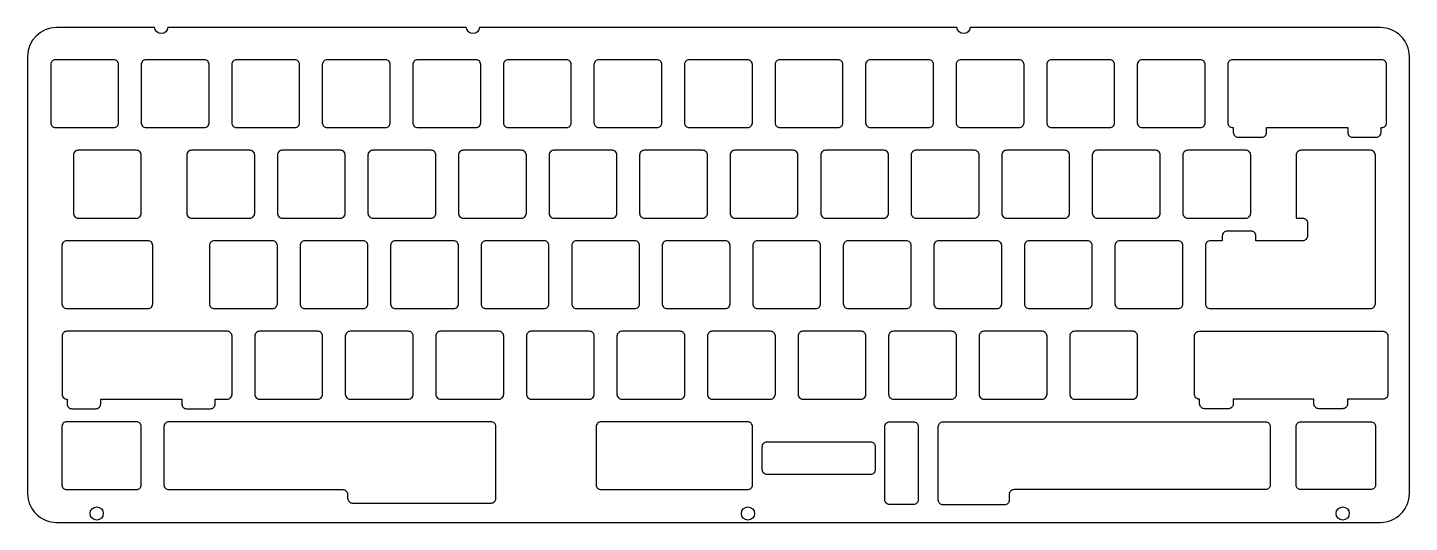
# Model space of a CAD drawing. Extents: x -12 to 276, y -89 to 14.
import ezdxf

# ---------------------------------------------------------------- set-up
doc = ezdxf.new("R2010")
doc.units = 0
doc.header["$MEASUREMENT"] = 0
doc.layers.add('2', color=7, linetype='Continuous')

msp = doc.modelspace()

# ---------------------------------------------------------------- linework, layer by layer
at = {"layer": '2', "color": 7, "linetype": 'Continuous', "lineweight": 30}
for points in [[(-11.882, -83.424, 0.4142345), (-5.882, -89.425), (270.22, -89.425, 0.4142136), (276.22, -83.425), (276.22, 7.775, 0.4142136), (270.22, 13.775), (184.667, 13.775, -0.8980265), (181.883, 13.775), (82.367, 13.775, -0.8980265), (79.583, 13.775), (17.367, 13.775, -0.8980265), (14.583, 13.775), (-5.875, 13.775, 0.4141927), (-11.875, 7.775)], [(-6.075, -7.075), (6.075, -7.075, 0.4142136), (7.075, -6.075), (7.075, 6.075, 0.4142136), (6.075, 7.075), (-6.075, 7.075, 0.4142136), (-7.075, 6.075), (-7.075, -6.075, 0.4142136)], [(12.805, -7.075), (24.955, -7.075, 0.4142136), (25.955, -6.075), (25.955, 6.075, 0.4142136), (24.955, 7.075), (12.805, 7.075, 0.4142136), (11.805, 6.075), (11.805, -6.075, 0.4142136)], [(31.685, -7.075), (43.835, -7.075, 0.4142136), (44.835, -6.075), (44.835, 6.075, 0.4142136), (43.835, 7.075), (31.685, 7.075, 0.4142136), (30.685, 6.075), (30.685, -6.075, 0.4142136)], [(50.565, -7.075), (62.715, -7.075, 0.4142136), (63.715, -6.075), (63.715, 6.075, 0.4142136), (62.715, 7.075), (50.565, 7.075, 0.4142136), (49.565, 6.075), (49.565, -6.075, 0.4142136)], [(69.445, -7.075), (81.595, -7.075, 0.4142136), (82.595, -6.075), (82.595, 6.075, 0.4142136), (81.595, 7.075), (69.445, 7.075, 0.4142136), (68.445, 6.075), (68.445, -6.075, 0.4142136)], [(88.325, -7.075), (100.475, -7.075, 0.4142136), (101.475, -6.075), (101.475, 6.075, 0.4142136), (100.475, 7.075), (88.325, 7.075, 0.4142136), (87.325, 6.075), (87.325, -6.075, 0.4142136)], [(107.205, -7.075), (119.355, -7.075, 0.4142136), (120.355, -6.075), (120.355, 6.075, 0.4142136), (119.355, 7.075), (107.205, 7.075, 0.4142136), (106.205, 6.075), (106.205, -6.075, 0.4142136)], [(126.085, -7.075), (138.235, -7.075, 0.4142136), (139.235, -6.075), (139.235, 6.075, 0.4142136), (138.235, 7.075), (126.085, 7.075, 0.4142136), (125.085, 6.075), (125.085, -6.075, 0.4142136)], [(144.965, -7.075), (157.115, -7.075, 0.4142136), (158.115, -6.075), (158.115, 6.075, 0.4142136), (157.115, 7.075), (144.965, 7.075, 0.4142136), (143.965, 6.075), (143.965, -6.075, 0.4142136)], [(163.845, -7.075), (175.995, -7.075, 0.4142136), (176.995, -6.075), (176.995, 6.075, 0.4142136), (175.995, 7.075), (163.845, 7.075, 0.4142136), (162.845, 6.075), (162.845, -6.075, 0.4142136)], [(182.725, -7.075), (194.875, -7.075, 0.4142136), (195.875, -6.075), (195.875, 6.075, 0.4142136), (194.875, 7.075), (182.725, 7.075, 0.4142136), (181.725, 6.075), (181.725, -6.075, 0.4142136)], [(201.605, -7.075), (213.755, -7.075, 0.4142136), (214.755, -6.075), (214.755, 6.075, 0.4142136), (213.755, 7.075), (201.605, 7.075, 0.4142136), (200.605, 6.075), (200.605, -6.075, 0.4142136)], [(220.485, -7.075), (232.635, -7.075, 0.4142136), (233.635, -6.075), (233.635, 6.075, 0.4142136), (232.635, 7.075), (220.485, 7.075, 0.4142136), (219.485, 6.075), (219.485, -6.075, 0.4142136)], [(246.465, -7.075), (263.365, -7.075), (263.365, -8.075, 0.4142136), (264.365, -9.075), (269.315, -9.075, 0.4142136), (270.315, -8.075), (270.315, -7.075), (270.465, -7.075, 0.4142136), (271.465, -6.075), (271.465, 6.075, 0.4142136), (270.465, 7.075), (239.365, 7.075, 0.4142136), (238.365, 6.075), (238.365, -6.075, 0.4142136), (239.365, -7.075), (239.515, -7.075), (239.515, -8.075, 0.4142136), (240.515, -9.075), (245.465, -9.075, 0.4142136), (246.465, -8.075)], [(11.825, -12.805, 0.4142136), (10.825, -11.805), (-1.325, -11.805, 0.4142136), (-2.325, -12.805), (-2.325, -24.955, 0.4142136), (-1.325, -25.955), (10.825, -25.955, 0.4142136), (11.825, -24.955)], [(35.465, -12.805, 0.4142136), (34.465, -11.805), (22.315, -11.805, 0.4142136), (21.315, -12.805), (21.315, -24.955, 0.4142136), (22.315, -25.955), (34.465, -25.955, 0.4142136), (35.465, -24.955)], [(54.345, -12.805, 0.4142136), (53.345, -11.805), (41.195, -11.805, 0.4142136), (40.195, -12.805), (40.195, -24.955, 0.4142136), (41.195, -25.955), (53.345, -25.955, 0.4142136), (54.345, -24.955)], [(73.225, -12.805, 0.4142136), (72.225, -11.805), (60.075, -11.805, 0.4142136), (59.075, -12.805), (59.075, -24.955, 0.4142136), (60.075, -25.955), (72.225, -25.955, 0.4142136), (73.225, -24.955)], [(92.105, -12.805, 0.4142136), (91.105, -11.805), (78.955, -11.805, 0.4142136), (77.955, -12.805), (77.955, -24.955, 0.4142136), (78.955, -25.955), (91.105, -25.955, 0.4142136), (92.105, -24.955)], [(110.985, -12.805, 0.4142136), (109.985, -11.805), (97.835, -11.805, 0.4142136), (96.835, -12.805), (96.835, -24.955, 0.4142136), (97.835, -25.955), (109.985, -25.955, 0.4142136), (110.985, -24.955)], [(129.865, -12.805, 0.4142136), (128.865, -11.805), (116.715, -11.805, 0.4142136), (115.715, -12.805), (115.715, -24.955, 0.4142136), (116.715, -25.955), (128.865, -25.955, 0.4142136), (129.865, -24.955)], [(148.745, -12.805, 0.4142136), (147.745, -11.805), (135.595, -11.805, 0.4142136), (134.595, -12.805), (134.595, -24.955, 0.4142136), (135.595, -25.955), (147.745, -25.955, 0.4142136), (148.745, -24.955)], [(167.625, -12.805, 0.4142136), (166.625, -11.805), (154.475, -11.805, 0.4142136), (153.475, -12.805), (153.475, -24.955, 0.4142136), (154.475, -25.955), (166.625, -25.955, 0.4142136), (167.625, -24.955)], [(186.505, -12.805, 0.4142136), (185.505, -11.805), (173.355, -11.805, 0.4142136), (172.355, -12.805), (172.355, -24.955, 0.4142136), (173.355, -25.955), (185.505, -25.955, 0.4142136), (186.505, -24.955)], [(205.385, -12.805, 0.4142136), (204.385, -11.805), (192.235, -11.805, 0.4142136), (191.235, -12.805), (191.235, -24.955, 0.4142136), (192.235, -25.955), (204.385, -25.955, 0.4142136), (205.385, -24.955)], [(224.265, -12.805, 0.4142136), (223.265, -11.805), (211.115, -11.805, 0.4142136), (210.115, -12.805), (210.115, -24.955, 0.4142136), (211.115, -25.955), (223.265, -25.955, 0.4142136), (224.265, -24.955)], [(243.145, -12.805, 0.4142136), (242.145, -11.805), (229.995, -11.805, 0.4142136), (228.995, -12.805), (228.995, -24.955, 0.4142136), (229.995, -25.955), (242.145, -25.955, 0.4142136), (243.145, -24.955)], [(234.715, -44.835), (268.125, -44.835, 0.4142136), (269.125, -43.835), (269.125, -12.805, 0.4142136), (268.125, -11.805), (253.625, -11.805, 0.4142136), (252.625, -12.805), (252.625, -25.955), (253.965, -25.955, -0.4142136), (254.965, -26.955), (254.965, -29.685, -0.4142136), (253.965, -30.685), (244.215, -30.685), (244.215, -29.685, 0.4142136), (243.215, -28.685), (238.215, -28.685, 0.4142136), (237.215, -29.685), (237.215, -30.685), (234.715, -30.685, 0.4142136), (233.715, -31.685), (233.715, -43.835, 0.4142136)], [(13.205, -30.685), (-3.725, -30.685, 0.4142136), (-4.725, -31.685), (-4.725, -43.835, 0.4142136), (-3.725, -44.835), (13.205, -44.835, 0.4142136), (14.205, -43.835), (14.205, -31.685, 0.4142136)], [(39.185, -30.685), (27.035, -30.685, 0.4142136), (26.035, -31.685), (26.035, -43.835, 0.4142136), (27.035, -44.835), (39.185, -44.835, 0.4142136), (40.185, -43.835), (40.185, -31.685, 0.4142136)], [(58.065, -30.685), (45.915, -30.685, 0.4142136), (44.915, -31.685), (44.915, -43.835, 0.4142136), (45.915, -44.835), (58.065, -44.835, 0.4142136), (59.065, -43.835), (59.065, -31.685, 0.4142136)], [(76.945, -30.685), (64.795, -30.685, 0.4142136), (63.795, -31.685), (63.795, -43.835, 0.4142136), (64.795, -44.835), (76.945, -44.835, 0.4142136), (77.945, -43.835), (77.945, -31.685, 0.4142136)], [(95.825, -30.685), (83.675, -30.685, 0.4142136), (82.675, -31.685), (82.675, -43.835, 0.4142136), (83.675, -44.835), (95.825, -44.835, 0.4142136), (96.825, -43.835), (96.825, -31.685, 0.4142136)], [(114.705, -30.685), (102.555, -30.685, 0.4142136), (101.555, -31.685), (101.555, -43.835, 0.4142136), (102.555, -44.835), (114.705, -44.835, 0.4142136), (115.705, -43.835), (115.705, -31.685, 0.4142136)], [(133.585, -30.685), (121.435, -30.685, 0.4142136), (120.435, -31.685), (120.435, -43.835, 0.4142136), (121.435, -44.835), (133.585, -44.835, 0.4142136), (134.585, -43.835), (134.585, -31.685, 0.4142136)], [(152.465, -30.685), (140.315, -30.685, 0.4142136), (139.315, -31.685), (139.315, -43.835, 0.4142136), (140.315, -44.835), (152.465, -44.835, 0.4142136), (153.465, -43.835), (153.465, -31.685, 0.4142136)], [(171.345, -30.685), (159.195, -30.685, 0.4142136), (158.195, -31.685), (158.195, -43.835, 0.4142136), (159.195, -44.835), (171.345, -44.835, 0.4142136), (172.345, -43.835), (172.345, -31.685, 0.4142136)], [(190.225, -30.685), (178.075, -30.685, 0.4142136), (177.075, -31.685), (177.075, -43.835, 0.4142136), (178.075, -44.835), (190.225, -44.835, 0.4142136), (191.225, -43.835), (191.225, -31.685, 0.4142136)], [(209.105, -30.685), (196.955, -30.685, 0.4142136), (195.955, -31.685), (195.955, -43.835, 0.4142136), (196.955, -44.835), (209.105, -44.835, 0.4142136), (210.105, -43.835), (210.105, -31.685, 0.4142136)], [(227.985, -30.685), (215.835, -30.685, 0.4142136), (214.835, -31.685), (214.835, -43.835, 0.4142136), (215.835, -44.835), (227.985, -44.835, 0.4142136), (228.985, -43.835), (228.985, -31.685, 0.4142136)], [(30.745, -50.565, 0.4142136), (29.745, -49.565), (-3.685, -49.565, 0.4142136), (-4.685, -50.565), (-4.685, -62.715, 0.4142136), (-3.685, -63.715), (-3.635, -63.715), (-3.635, -64.715, 0.4142136), (-2.635, -65.715), (2.365, -65.715, 0.4142136), (3.365, -64.715), (3.365, -63.715), (20.245, -63.715), (20.245, -64.715, 0.4142136), (21.245, -65.715), (26.245, -65.715, 0.4142136), (27.245, -64.715), (27.245, -63.715), (29.745, -63.715, 0.4142136), (30.745, -62.715)], [(48.625, -49.565), (36.475, -49.565, 0.4142136), (35.475, -50.565), (35.475, -62.715, 0.4142136), (36.475, -63.715), (48.625, -63.715, 0.4142136), (49.625, -62.715), (49.625, -50.565, 0.4142136)], [(67.505, -49.565), (55.355, -49.565, 0.4142136), (54.355, -50.565), (54.355, -62.715, 0.4142136), (55.355, -63.715), (67.505, -63.715, 0.4142136), (68.505, -62.715), (68.505, -50.565, 0.4142136)], [(86.385, -49.565), (74.235, -49.565, 0.4142136), (73.235, -50.565), (73.235, -62.715, 0.4142136), (74.235, -63.715), (86.385, -63.715, 0.4142136), (87.385, -62.715), (87.385, -50.565, 0.4142136)], [(105.265, -49.565), (93.115, -49.565, 0.4142136), (92.115, -50.565), (92.115, -62.715, 0.4142136), (93.115, -63.715), (105.265, -63.715, 0.4142136), (106.265, -62.715), (106.265, -50.565, 0.4142136)], [(124.145, -49.565), (111.995, -49.565, 0.4142136), (110.995, -50.565), (110.995, -62.715, 0.4142136), (111.995, -63.715), (124.145, -63.715, 0.4142136), (125.145, -62.715), (125.145, -50.565, 0.4142136)], [(143.025, -49.565), (130.875, -49.565, 0.4142136), (129.875, -50.565), (129.875, -62.715, 0.4142136), (130.875, -63.715), (143.025, -63.715, 0.4142136), (144.025, -62.715), (144.025, -50.565, 0.4142136)], [(161.905, -49.565), (149.755, -49.565, 0.4142136), (148.755, -50.565), (148.755, -62.715, 0.4142136), (149.755, -63.715), (161.905, -63.715, 0.4142136), (162.905, -62.715), (162.905, -50.565, 0.4142136)], [(180.785, -49.565), (168.635, -49.565, 0.4142136), (167.635, -50.565), (167.635, -62.715, 0.4142136), (168.635, -63.715), (180.785, -63.715, 0.4142136), (181.785, -62.715), (181.785, -50.565, 0.4142136)], [(199.665, -49.565), (187.515, -49.565, 0.4142136), (186.515, -50.565), (186.515, -62.715, 0.4142136), (187.515, -63.715), (199.665, -63.715, 0.4142136), (200.665, -62.715), (200.665, -50.565, 0.4142136)], [(218.545, -49.565), (206.395, -49.565, 0.4142136), (205.395, -50.565), (205.395, -62.715, 0.4142136), (206.395, -63.715), (218.545, -63.715, 0.4142136), (219.545, -62.715), (219.545, -50.565, 0.4142136)], [(231.395, -62.715), (231.395, -50.565, -0.4142136), (232.395, -49.565), (270.745, -49.565, -0.4142136), (271.745, -50.565), (271.745, -62.715, -0.4142136), (270.745, -63.715), (263.325, -63.715), (263.325, -64.715, -0.4142136), (262.325, -65.715), (257.325, -65.715, -0.4142136), (256.325, -64.715), (256.325, -63.715), (239.495, -63.715), (239.495, -64.715, -0.4142136), (238.495, -65.715), (233.495, -65.715, -0.4142136), (232.495, -64.715), (232.495, -63.715), (232.395, -63.715, -0.4142136)], [(10.815, -68.445), (-3.735, -68.445, 0.4142136), (-4.735, -69.445), (-4.735, -81.595, 0.4142136), (-3.735, -82.595), (10.815, -82.595, 0.4142136), (11.815, -81.595), (11.815, -69.445, 0.4142136)], [(85.745, -69.445, 0.4142136), (84.745, -68.445), (17.545, -68.445, 0.4142136), (16.545, -69.445), (16.545, -81.595, 0.4142136), (17.545, -82.595), (53.845, -82.595, -0.4142136), (54.845, -83.595), (54.845, -84.395, 0.4142136), (55.845, -85.395), (84.745, -85.395, 0.4142136), (85.745, -84.395)], [(138.245, -68.445), (107.675, -68.445, 0.4142136), (106.675, -69.445), (106.675, -81.595, 0.4142136), (107.675, -82.595), (138.245, -82.595, 0.4142136), (139.245, -81.595), (139.245, -69.445, 0.4142136)], [(167.865, -68.445), (172.825, -68.445, -0.4142136), (173.825, -69.445), (173.825, -84.715, -0.4142136), (172.825, -85.715), (167.865, -85.715, -0.4142136), (166.865, -84.715), (166.865, -69.445, -0.4142136)], [(178.005, -84.795), (178.005, -69.445, -0.4142136), (179.005, -68.445), (246.225, -68.445, -0.4142136), (247.225, -69.445), (247.225, -81.595, -0.4142136), (246.225, -82.595), (193.785, -82.595, 0.4142136), (192.785, -83.595), (192.785, -84.795, -0.4142136), (191.785, -85.795), (179.005, -85.795, -0.4142136)], [(252.595, -81.595), (252.595, -69.445, -0.4142136), (253.595, -68.445), (268.155, -68.445, -0.4142136), (269.155, -69.445), (269.155, -81.595, -0.4142136), (268.155, -82.595), (253.595, -82.595, -0.4142136)], [(141.295, -78.425), (141.295, -73.615, -0.4142136), (142.295, -72.615), (163.865, -72.615, -0.4142136), (164.865, -73.615), (164.865, -78.425, -0.4142136), (163.865, -79.425), (142.295, -79.425, -0.4142136)]]:
    msp.add_lwpolyline(points, format="xyb", close=True, dxfattribs=at)
for centre in [(2.518, -87.575), (138.318, -87.575), (262.318, -87.575)]:
    msp.add_circle(centre, 1.375, dxfattribs=at)

doc.saveas('drawing.dxf')
